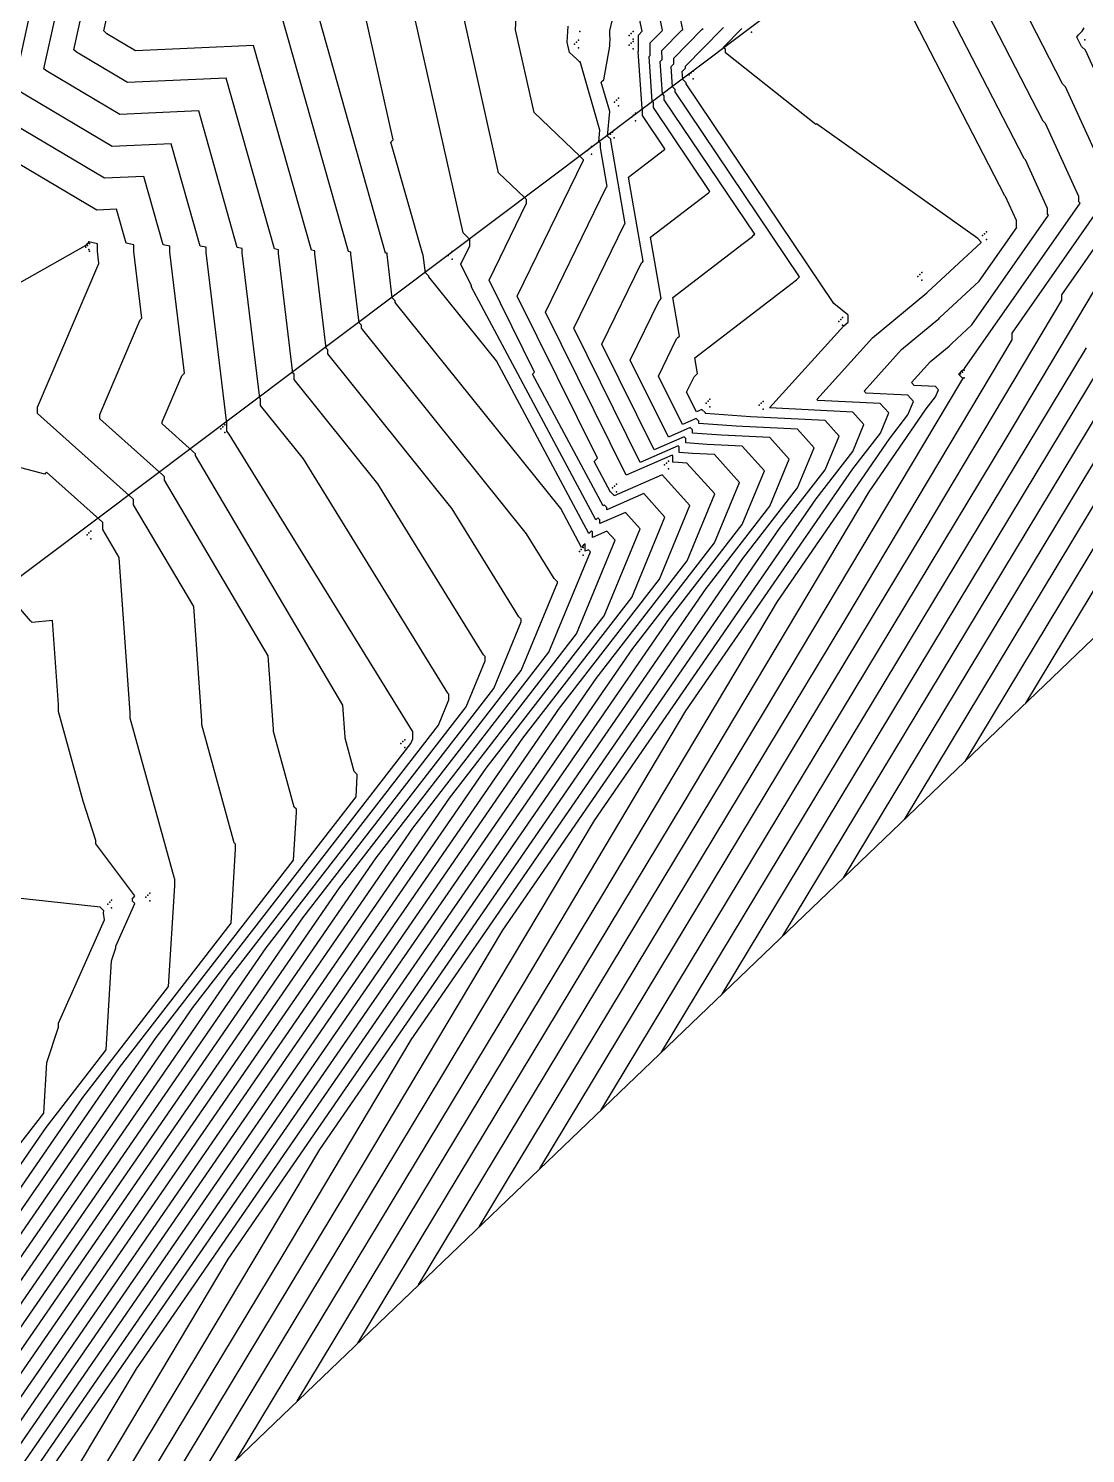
# Model space of a CAD drawing. Header units: metres. Extents: x 419582 to 423558, y 4805372 to 4807539.
# Drawn here: x 421970.9 to 422026, y 4806581.9 to 4806656.3 of the extents above; entities that cross this region are included whole.
import ezdxf

# ---------------------------------------------------------------- set-up
doc = ezdxf.new("R2010")
doc.units = ezdxf.units.M
for name, color, linetype in [('C-TINN', 4, 'Continuous'), ('C-TINN-BNDY', 110, 'Continuous'), ('C-TOPO-MAJR', 9, 'Continuous'), ('C-TOPO-MINR', 8, 'Continuous')]:
    doc.layers.add(name, color=color, linetype=linetype)

msp = doc.modelspace()

# ---------------------------------------------------------------- linework, layer by layer
at = {"color": 31, "lineweight": 30, "true_color": 0xffbd7a, "elevation": 1718.013}
msp.add_lwpolyline([(423449.834, 4807399.592), (423130.593, 4807500.114), (421950.92, 4806612.998), (421795.045, 4806430.988), (421305.015, 4806147.038), (421305.015, 4806147.038), (420630.083, 4805770.97), (419765.157, 4805549.54), (419617.356, 4805580.088)], dxfattribs=at)
at = {"layer": 'C-TINN', "color": 4, "linetype": 'Continuous', "lineweight": -3}
for p in [(421999.34, 4806655.46, 1819.86), (421999.44, 4806655.56, 1819.86), (421999.54, 4806655.66, 1819.86), (421999.62, 4806656.11, 1819.85), (422002.19, 4806655.91, 1818.45), (422002.29, 4806656.01, 1818.45), (422002.29, 4806655.5, 1818.47), (422002.39, 4806656.11, 1818.45), (422002.39, 4806655.71, 1818.45), (422002.39, 4806655.6, 1818.47), (422008.57, 4806656.08, 1812.71), (422025.96, 4806655.67, 1807.83), (421999.54, 4806655.26, 1819.86), (422002.19, 4806655.4, 1818.47), (422002.39, 4806655.2, 1818.47), (422005.52, 4806654.05, 1813.36), (422005.32, 4806653.85, 1813.36), (422005.42, 4806653.95, 1813.36), (422005.52, 4806653.65, 1813.36), (422001.53, 4806652.53, 1818.5), (422001.63, 4806652.63, 1818.5), (422001.43, 4806652.43, 1818.5), (422001.63, 4806652.23, 1818.5), (422002.41, 4806651.75, 1818.66), (422002.51, 4806651.85, 1818.66), (422002.31, 4806651.65, 1818.66), (422002.51, 4806651.45, 1818.66), (422001.21, 4806650.76, 1818.65), (422001.31, 4806650.86, 1818.65), (422001.41, 4806650.96, 1818.65), (422001.41, 4806650.56, 1818.65), (422000.02, 4806649.91, 1820.86), (422000.12, 4806650.01, 1820.86), (422000.22, 4806650.11, 1820.86), (422000.22, 4806649.71, 1820.86), (421973.91, 4806645.03, 1833), (421974.01, 4806645.13, 1833), (421974.04, 4806645.05, 1833.22), (422020.62, 4806645.46, 1812.96), (422020.72, 4806645.56, 1812.96), (422020.82, 4806645.66, 1812.96), (422020.82, 4806645.26, 1812.96), (421973.81, 4806644.93, 1833), (421973.84, 4806644.85, 1833.22), (421973.94, 4806644.95, 1833.22), (421974.01, 4806644.73, 1833), (421974.04, 4806644.65, 1833.22), (421992.75, 4806644.43, 1823.31), (421992.85, 4806644.53, 1823.31), (421992.95, 4806644.63, 1823.31), (421992.95, 4806644.23, 1823.31), (422017.25, 4806643.33, 1813.47), (422017.35, 4806643.43, 1813.47), (422017.45, 4806643.53, 1813.47), (422017.45, 4806643.13, 1813.47), (422013.12, 4806640.98, 1814.04), (422013.22, 4806641.08, 1814.04), (422013.32, 4806641.18, 1814.04), (422013.32, 4806640.78, 1814.04), (422019.57, 4806638.34, 1809.96), (422019.67, 4806638.44, 1809.96), (422019.47, 4806638.24, 1809.96), (422019.67, 4806638.04, 1809.96), (422006.4, 4806636.92, 1814.31), (422006.2, 4806636.72, 1814.31), (422006.3, 4806636.82, 1814.31), (422006.4, 4806636.52, 1814.31), (422008.97, 4806636.61, 1814.14), (422009.07, 4806636.71, 1814.14), (422009.17, 4806636.81, 1814.14), (422009.17, 4806636.41, 1814.14), (421980.89, 4806635.38, 1830.06), (421980.99, 4806635.48, 1830.06), (421981.09, 4806635.58, 1830.06), (421981.09, 4806635.18, 1830.06), (422004.03, 4806633.49, 1820.67), (422004.13, 4806633.59, 1820.67), (422004.23, 4806633.69, 1820.67), (422004.23, 4806633.29, 1820.67), (422001.42, 4806632.39, 1820.7), (422001.52, 4806632.49, 1820.7), (422001.32, 4806632.29, 1820.7), (422001.52, 4806632.09, 1820.7), (421973.91, 4806629.84, 1834.38), (421974.01, 4806629.94, 1834.38), (421974.11, 4806630.04, 1834.38), (421974.11, 4806629.64, 1834.38), (421999.59, 4806628.98, 1825.29), (421999.69, 4806629.08, 1825.29), (421999.79, 4806629.18, 1825.29), (421999.79, 4806628.78, 1825.29), (421990.38, 4806619.05, 1830.22), (421990.48, 4806619.15, 1830.22), (421990.28, 4806618.95, 1830.22), (421990.48, 4806618.75, 1830.22), (421976.98, 4806610.94, 1834.41), (421977.08, 4806611.04, 1834.41), (421977.18, 4806611.14, 1834.41), (421974.99, 4806610.57, 1835.92), (421975.09, 4806610.67, 1835.92), (421975.19, 4806610.77, 1835.92), (421975.19, 4806610.37, 1835.92), (421977.18, 4806610.74, 1834.41)]:
    msp.add_point(p, dxfattribs=at)
at = {"layer": 'C-TINN-BNDY', "color": 110, "linetype": 'Continuous', "lineweight": -3, "flags": 128}
msp.add_lwpolyline([(422724.87, 4807165.92), (422697.08, 4807146.67), (422577.28, 4807048.8), (422494.93, 4806993.73), (422433.35, 4806948.24), (422390.21, 4806913.55), (422303.24, 4806847.72), (422229.68, 4806793.83), (422213.19, 4806781.58), (422179.34, 4806755.48), (422143.63, 4806726.94), (422090.94, 4806686.36), (421935.65, 4806537.41), (421807.76, 4806419.27), (421798.23, 4806410.98), (421750.84, 4806385.06), (421712.43, 4806364.25), (421678.37, 4806344.94), (421648.74, 4806328.11), (421541.25, 4806258.62), (421434.62, 4806175.52), (421305.47, 4806115.01), (421187.67, 4806058.56)], dxfattribs=at)
at = {"layer": 'C-TOPO-MAJR', "color": 9, "linetype": 'Continuous', "lineweight": -3, "flags": 128}
for points, elevation in [([(421947.83, 4806551.998), (421990.904, 4806614.54), (421998.001, 4806623.72), (422000.166, 4806628.955), (422000.069, 4806629.063), (421999.899, 4806628.989), (421999.899, 4806629.364), (421999.887, 4806629.376), (421999.793, 4806629.283), (421999.699, 4806629.189), (421998.617, 4806631.214), (421989.981, 4806641.964), (421989.981, 4806642.064), (421989.831, 4806642.214), (421989.559, 4806644.468), (421989.559, 4806644.536), (421989.482, 4806644.552), (421985.456, 4806658.803)], 1825), ([(421991.201, 4806590.693), (422009.247, 4806620.637), (422019.479, 4806637.811), (422019.593, 4806637.978), (422019.612, 4806638.002), (422019.618, 4806638.016), (422019.612, 4806638.022), (422019.57, 4806638.024), (422019.371, 4806638.222), (422019.41, 4806638.265), (422019.447, 4806638.296), (422019.546, 4806638.395), (422019.645, 4806638.493), (422019.685, 4806638.531), (422025.704, 4806647.162), (422025.641, 4806647.225), (422025.641, 4806647.499), (422023.901, 4806651.32), (422023.786, 4806651.436), (422020.619, 4806657.583)], 1810), ([(421943.591, 4806551.915), (421981.341, 4806606.728), (421990.797, 4806618.959), (421990.895, 4806619.198), (421990.895, 4806619.58), (421990.887, 4806619.589), (421981.323, 4806635.102), (421981.195, 4806635.26), (421981.195, 4806635.657), (421981.194, 4806635.659), (421980.119, 4806644.579), (421980.119, 4806644.849), (421979.812, 4806644.913), (421978.302, 4806650.257), (421975.22, 4806650.119), (421970.157, 4806653.114), (421970.093, 4806653.178), (421970.895, 4806656.826)], 1830), ([(421971.713, 4806580.603), (422000.467, 4806622.353), (422005.205, 4806628.481), (422006.65, 4806631.975), (422005.196, 4806633.587), (422004.737, 4806633.61), (422004.459, 4806633.63), (422004.459, 4806633.988), (422004.438, 4806634.009), (422002.033, 4806632.953), (421997.823, 4806641.468), (422001.005, 4806648.004), (422001.018, 4806648.018), (422001.031, 4806648.031), (422000.683, 4806650.041), (422000.683, 4806650.285), (422000.605, 4806650.363), (422000.661, 4806650.955), (421999.635, 4806654.539), (421999.621, 4806654.525), (421999.607, 4806654.511), (421999.435, 4806654.683), (421999.081, 4806655.021), (421998.961, 4806655.552), (421999.013, 4806656.383)], 1820), ([(421975.375, 4806575.513), (421988.28, 4806596.926), (421995.596, 4806609.207), (422010.03, 4806630.165), (422012.409, 4806633.241), (422013.134, 4806634.996), (422012.404, 4806635.805), (422008.519, 4806635.999), (422006.165, 4806636.17), (422006.165, 4806636.213), (422005.986, 4806636.391), (422005.695, 4806636.263), (422005.184, 4806637.296), (422005.57, 4806638.088), (422005.66, 4806638.178), (422005.749, 4806638.267), (422005.607, 4806639.089), (422010.681, 4806642.975), (422010.915, 4806643.156), (422010.995, 4806643.235), (422011.074, 4806643.314), (422004.589, 4806652.969), (422004.589, 4806653.093), (422004.45, 4806653.231), (422004.38, 4806654.283), (422004.448, 4806654.351), (422004.515, 4806654.419), (422004.515, 4806654.547), (422004.512, 4806654.585), (422004.512, 4806654.714), (422005.984, 4806656.212), (422006.044, 4806656.272)], 1815), ([(422044.072, 4806656.26), (422022.854, 4806621.054)], 1800), ([(422030.215, 4806644.349), (422007.028, 4806605.874)], 1805), ([(421959.796, 4806581.518), (421971.778, 4806598.916), (421971.778, 4806598.916), (421974.906, 4806602.962), (421975.187, 4806607.611), (421975.414, 4806608.292), (421975.414, 4806608.368), (421976.402, 4806610.595), (421976.281, 4806610.717), (421976.281, 4806610.874), (421976.342, 4806610.935), (421976.402, 4806610.995), (421974.364, 4806613.724), (421974.364, 4806613.882), (421973.704, 4806615.949), (421972.413, 4806620.629), (421972.413, 4806620.985), (421972.108, 4806625.371), (421971.039, 4806625.265), (421970.955, 4806625.349), (421969.79, 4806626.704)], 1835)]:
    msp.add_lwpolyline(points, dxfattribs=dict(at, elevation=elevation))
at = {"layer": 'C-TOPO-MINR', "color": 8, "linetype": 'Continuous', "lineweight": -3, "flags": 128}
for points, elevation in [([(421937.108, 4806540.074), (421985.166, 4806609.853), (421993.679, 4806620.864), (421994.672, 4806623.267), (421994.672, 4806623.486), (421994.582, 4806623.576), (421989.08, 4806632.502), (421984.709, 4806637.942), (421984.709, 4806638.22), (421984.648, 4806638.281), (421983.895, 4806644.534), (421983.895, 4806644.723), (421983.68, 4806644.769), (421981.164, 4806653.676), (421976.027, 4806653.445), (421973.352, 4806655.027), (421973.224, 4806655.155), (421974.838, 4806662.506)], 1828), ([(421938.277, 4806540.556), (421987.079, 4806611.416), (421995.119, 4806621.816), (421996.561, 4806625.301), (421996.561, 4806625.44), (421996.43, 4806625.57), (421992.958, 4806631.203), (421986.467, 4806639.283), (421986.467, 4806639.501), (421986.376, 4806639.592), (421985.783, 4806644.512), (421985.783, 4806644.661), (421985.614, 4806644.697), (421982.594, 4806655.385), (421976.43, 4806655.108), (421974.949, 4806655.984), (421974.789, 4806656.144), (421975.891, 4806661.16)], 1827), ([(421940.349, 4806545.995), (421983.254, 4806608.291), (421992.238, 4806619.912), (421992.784, 4806621.232), (421992.784, 4806621.533), (421992.734, 4806621.583), (421985.201, 4806633.802), (421982.952, 4806636.601), (421982.952, 4806636.938), (421982.921, 4806636.97), (421982.007, 4806644.556), (421982.007, 4806644.786), (421981.746, 4806644.841), (421979.733, 4806651.966), (421975.623, 4806651.782), (421971.754, 4806654.071), (421971.659, 4806654.167), (421972.866, 4806659.666)], 1829), ([(421984.871, 4806584.621), (422000.86, 4806611.153), (422009.926, 4806626.369), (422015.768, 4806634.853), (422016.731, 4806636.098), (422017.025, 4806636.808), (422016.729, 4806637.135), (422014.546, 4806637.244), (422014.443, 4806637.347), (422016.395, 4806639.51), (422018.296, 4806641.082), (422018.338, 4806641.124), (422018.38, 4806641.166), (422020.452, 4806643.078), (422022.404, 4806645.877), (422022.384, 4806645.897), (422022.384, 4806646.257), (422021.819, 4806647.496), (422021.782, 4806647.533), (422015.697, 4806659.346)], 1812), ([(421988.036, 4806587.657), (422005.054, 4806615.895), (422014.702, 4806632.09), (422017.681, 4806636.415), (422018.172, 4806637.05), (422018.321, 4806637.412), (422018.171, 4806637.579), (422017.058, 4806637.634), (422016.907, 4806637.785), (422017.902, 4806638.887), (422018.871, 4806639.689), (422018.942, 4806639.759), (422019.012, 4806639.83), (422020.069, 4806640.804), (422024.054, 4806646.52), (422024.013, 4806646.561), (422024.013, 4806646.878), (422022.86, 4806649.408), (422022.784, 4806649.484), (422018.158, 4806658.465)], 1811), ([(421952.607, 4806557.719), (421992.817, 4806616.103), (421999.442, 4806624.672), (422001.463, 4806629.559), (422001.03, 4806630.039), (422000.276, 4806629.71), (422000.276, 4806629.998), (422000.22, 4806630.054), (422000.148, 4806629.982), (422000.076, 4806629.91), (421995.264, 4806638.916), (421991.738, 4806643.305), (421991.738, 4806643.346), (421991.558, 4806643.525), (421991.447, 4806644.445), (421991.447, 4806644.473), (421991.416, 4806644.48), (421989.76, 4806650.34), (421989.819, 4806650.399), (421989.878, 4806650.458), (421988.147, 4806658.172)], 1824), ([(421965.879, 4806566.405), (421975.699, 4806582.699), (421981.266, 4806592.044), (422004.292, 4806625.478), (422008.086, 4806630.385), (422009.244, 4806633.183), (422008.079, 4806634.474), (422006.25, 4806634.566), (422005.141, 4806634.646), (422005.141, 4806634.878), (422005.057, 4806634.962), (422003.497, 4806634.277), (422000.768, 4806639.799), (422002.831, 4806644.038), (422002.875, 4806644.082), (422002.918, 4806644.125), (422002.157, 4806648.517), (422003.061, 4806649.209), (422004.026, 4806649.954), (422004.04, 4806649.969), (422004.054, 4806649.983), (422002.885, 4806651.724), (422002.885, 4806652.074), (422002.86, 4806652.099), (422002.659, 4806655.076), (422002.669, 4806655.085), (422002.678, 4806655.094), (422002.678, 4806655.457), (422002.667, 4806655.563), (422002.667, 4806655.928), (422002.859, 4806656.123), (422002.867, 4806656.131), (422002.453, 4806658.08)], 1818), ([(421969.044, 4806569.441), (421979.892, 4806587.441), (421986.043, 4806597.765), (422006.205, 4806627.04), (422009.527, 4806631.337), (422010.541, 4806633.788), (422009.521, 4806634.918), (422007.006, 4806635.044), (422005.482, 4806635.154), (422005.482, 4806635.323), (422005.367, 4806635.438), (422004.23, 4806634.939), (422002.24, 4806638.965), (422003.744, 4806642.055), (422003.803, 4806642.114), (422003.862, 4806642.173), (422003.307, 4806645.374), (422005.601, 4806647.131), (422006.322, 4806647.688), (422006.358, 4806647.724), (422006.394, 4806647.76), (422003.453, 4806652.139), (422003.453, 4806652.414), (422003.39, 4806652.476), (422003.233, 4806654.812), (422003.262, 4806654.84), (422003.29, 4806654.869), (422003.29, 4806655.154), (422003.282, 4806655.237), (422003.282, 4806655.523), (422003.901, 4806656.153), (422003.926, 4806656.178), (422003.59, 4806657.759)], 1817), ([(421943.054, 4806546.277), (421988.991, 4806612.978), (421996.56, 4806622.768), (421998.449, 4806627.336), (421998.449, 4806627.393), (421998.278, 4806627.564), (421996.836, 4806629.903), (421988.224, 4806640.623), (421988.224, 4806640.783), (421988.103, 4806640.903), (421987.671, 4806644.49), (421987.671, 4806644.598), (421987.548, 4806644.624), (421984.025, 4806657.094)], 1826), ([(421957.383, 4806563.44), (421994.729, 4806617.665), (422000.882, 4806625.624), (422002.76, 4806630.163), (422001.991, 4806631.015), (422000.653, 4806630.431), (422000.653, 4806630.632), (422000.553, 4806630.732), (422000.503, 4806630.682), (422000.453, 4806630.631), (421993.944, 4806642.812), (421993.956, 4806642.824), (421993.968, 4806642.836), (421993.406, 4806643.971), (421993.87, 4806644.923), (421993.87, 4806645.273), (421993.845, 4806645.298), (421993.524, 4806645.603), (421990.85, 4806657.517)], 1823), ([(421971.505, 4806577.957), (421976.49, 4806586.323), (422002.38, 4806623.915), (422006.645, 4806629.433), (422007.947, 4806632.579), (422006.638, 4806634.031), (422005.493, 4806634.088), (422004.8, 4806634.138), (422004.8, 4806634.433), (422004.747, 4806634.486), (422002.765, 4806633.615), (421999.295, 4806640.634), (422001.918, 4806646.021), (422001.947, 4806646.05), (422001.975, 4806646.078), (422001.222, 4806650.425), (422001.222, 4806650.489), (422001.053, 4806650.657), (422001.174, 4806651.938), (422000.735, 4806653.47), (422000.798, 4806653.534), (422000.862, 4806653.597), (422001.18, 4806655.347), (422001.18, 4806655.499), (422001.203, 4806655.673), (422001.18, 4806655.989), (422001.18, 4806656.146), (422001.42, 4806657.195)], 1819), ([(421972.209, 4806572.477), (421984.086, 4806592.184), (421990.819, 4806603.486), (422008.118, 4806628.603), (422010.968, 4806632.289), (422011.837, 4806634.392), (422010.962, 4806635.361), (422007.763, 4806635.521), (422005.823, 4806635.662), (422005.823, 4806635.768), (422005.677, 4806635.915), (422004.962, 4806635.601), (422003.712, 4806638.13), (422004.657, 4806640.072), (422004.731, 4806640.146), (422004.805, 4806640.22), (422004.457, 4806642.231), (422008.141, 4806645.053), (422008.619, 4806645.422), (422008.676, 4806645.479), (422008.734, 4806645.537), (422004.021, 4806652.554), (422004.021, 4806652.753), (422003.92, 4806652.854), (422003.806, 4806654.547), (422003.855, 4806654.596), (422003.903, 4806654.644), (422003.903, 4806654.851), (422003.897, 4806654.911), (422003.897, 4806655.118), (422004.942, 4806656.183), (422004.985, 4806656.225), (422004.728, 4806657.437)], 1816), ([(421962.16, 4806569.161), (421996.642, 4806619.228), (422002.323, 4806626.576), (422004.056, 4806630.767), (422002.952, 4806631.992), (422001.03, 4806631.153), (422001.03, 4806631.266), (422000.887, 4806631.409), (422000.858, 4806631.381), (422000.83, 4806631.353), (421997.151, 4806638.237), (421997.201, 4806638.287), (421997.251, 4806638.338), (421994.879, 4806643.137), (421996.837, 4806647.16), (421996.837, 4806647.346), (421996.73, 4806647.453), (421995.376, 4806648.742), (421993.554, 4806656.862)], 1822), ([(421966.937, 4806574.882), (421998.555, 4806620.79), (422003.764, 4806627.529), (422005.353, 4806631.371), (422003.913, 4806632.968), (422001.407, 4806631.874), (422001.407, 4806631.9), (422001.22, 4806632.087), (422001.213, 4806632.08), (422001.207, 4806632.074), (422000.358, 4806633.662), (422000.446, 4806633.751), (422000.535, 4806633.839), (421996.351, 4806642.302), (421999.805, 4806649.397), (421999.805, 4806649.42), (421999.616, 4806649.608), (421997.229, 4806651.881), (421996.258, 4806656.207), (421996.299, 4806656.872)], 1821), ([(421978.54, 4806578.549), (421992.473, 4806601.668), (422000.373, 4806614.928), (422011.943, 4806631.728), (422013.849, 4806634.193), (422014.431, 4806635.6), (422013.846, 4806636.248), (422009.522, 4806636.465), (422009.515, 4806636.471), (422013.38, 4806640.755), (422013.61, 4806640.945), (422013.61, 4806641.317), (422013.596, 4806641.331), (422012.861, 4806641.914), (422005.157, 4806653.384), (422005.157, 4806653.433), (422004.981, 4806653.608), (422004.953, 4806654.019), (422005.041, 4806654.107), (422005.128, 4806654.194), (422005.128, 4806654.244), (422005.126, 4806654.259), (422005.126, 4806654.309), (422007.026, 4806656.242), (422007.104, 4806656.319)], 1814), ([(421981.705, 4806581.585), (421996.667, 4806606.41), (422005.149, 4806620.649), (422013.856, 4806633.29), (422015.29, 4806635.146), (422015.728, 4806636.204), (422015.287, 4806636.692), (422012.034, 4806636.855), (422011.979, 4806636.909), (422014.888, 4806640.133), (422017.72, 4806642.475), (422017.734, 4806642.489), (422017.747, 4806642.502), (422020.556, 4806645.093), (422020.556, 4806645.124), (422020.371, 4806645.309), (422011.958, 4806651.291), (422011.92, 4806651.253), (422007.209, 4806654.996), (422007.209, 4806655.174), (422007.098, 4806655.285), (422008.068, 4806656.271)], 1813), ([(422027.27, 4806648.121), (422024.942, 4806653.233), (422024.788, 4806653.387), (422023.08, 4806656.702)], 1809), ([(422028.899, 4806648.742), (422025.983, 4806655.145), (422025.79, 4806655.338), (422025.542, 4806655.82), (422025.631, 4806655.947), (422025.727, 4806656.043), (422025.823, 4806656.139), (422025.917, 4806656.302)], 1808), ([(422041.893, 4806654.86), (422019.689, 4806618.018)], 1801), ([(422039.714, 4806653.461), (422016.524, 4806614.982)], 1802), ([(421946.832, 4806557.836), (421979.428, 4806605.166), (421987.939, 4806616.174), (421988.004, 4806617.259), (421988.004, 4806617.333), (421987.841, 4806617.496), (421987.364, 4806619.224), (421987.364, 4806619.282), (421987.248, 4806620.954), (421979.571, 4806633.975), (421979.571, 4806634.062), (421979.415, 4806634.218), (421977.831, 4806635.635), (421977.831, 4806635.741), (421978.852, 4806638.138), (421978.923, 4806638.208), (421978.993, 4806638.278), (421978.231, 4806644.601), (421978.231, 4806644.911), (421977.878, 4806644.986), (421976.871, 4806648.548), (421974.817, 4806648.456), (421968.56, 4806652.158)], 1831), ([(422037.535, 4806652.062), (422013.358, 4806611.946)], 1803), ([(421950.073, 4806563.756), (421977.516, 4806603.603), (421984.681, 4806612.871), (421984.83, 4806615.347), (421984.83, 4806615.517), (421984.715, 4806615.632), (421983.627, 4806619.575), (421983.627, 4806619.708), (421983.361, 4806623.524), (421977.955, 4806632.692), (421977.955, 4806632.872), (421977.845, 4806632.982), (421974.577, 4806635.906), (421974.577, 4806636.125), (421974.577, 4806636.125), (421976.685, 4806641.071), (421976.723, 4806641.11), (421976.762, 4806641.148), (421976.343, 4806644.623), (421976.343, 4806644.974), (421975.944, 4806645.058), (421975.441, 4806646.839), (421974.413, 4806646.793), (421967.214, 4806651.052)], 1832), ([(422034.409, 4806649.091), (422010.193, 4806608.91)], 1804), ([(421997.532, 4806596.765), (422017.635, 4806630.122), (422024.764, 4806642.088), (422024.764, 4806642.366), (422029.004, 4806648.447)], 1808), ([(421994.366, 4806593.729), (422013.441, 4806625.38), (422022.165, 4806640.023), (422022.165, 4806640.363), (422027.354, 4806647.805)], 1809), ([(421953.314, 4806569.677), (421975.603, 4806602.041), (421981.422, 4806609.568), (421981.656, 4806613.435), (421981.656, 4806613.701), (421981.588, 4806613.768), (421979.889, 4806619.927), (421979.889, 4806620.133), (421979.474, 4806626.094), (421976.34, 4806631.41), (421976.34, 4806631.682), (421976.276, 4806631.746), (421971.323, 4806636.177), (421971.323, 4806636.509), (421971.323, 4806636.509), (421974.517, 4806644.005), (421974.524, 4806644.012), (421974.531, 4806644.019), (421974.455, 4806644.645), (421974.455, 4806645.036), (421974.01, 4806645.13), (421973.91, 4806645.03), (421973.81, 4806644.93), (421968.501, 4806641.927)], 1833), ([(422027.362, 4806644.153), (422021.828, 4806634.864), (422000.697, 4806599.801)], 1807), ([(422026.022, 4806639.607), (422003.862, 4806602.837)], 1806), ([(421956.555, 4806575.597), (421973.69, 4806600.478), (421978.164, 4806606.265), (421978.481, 4806611.524), (421978.481, 4806611.885), (421978.462, 4806611.904), (421976.151, 4806620.278), (421976.151, 4806620.559), (421975.587, 4806628.664), (421974.724, 4806630.127), (421974.724, 4806630.492), (421974.706, 4806630.51), (421971.801, 4806633.109), (421971.749, 4806633.058), (421971.698, 4806633.007), (421968.666, 4806633.803)], 1834), ([(421969.865, 4806597.353), (421971.648, 4806599.659), (421971.808, 4806602.309), (421972.42, 4806604.142), (421972.42, 4806604.349), (421974.821, 4806609.756), (421974.769, 4806610.101), (421974.769, 4806610.129), (421974.784, 4806610.195), (421974.784, 4806610.221), (421974.597, 4806610.408), (421968.987, 4806611.022)], 1836)]:
    msp.add_lwpolyline(points, dxfattribs=dict(at, elevation=elevation))

doc.saveas('drawing.dxf')
